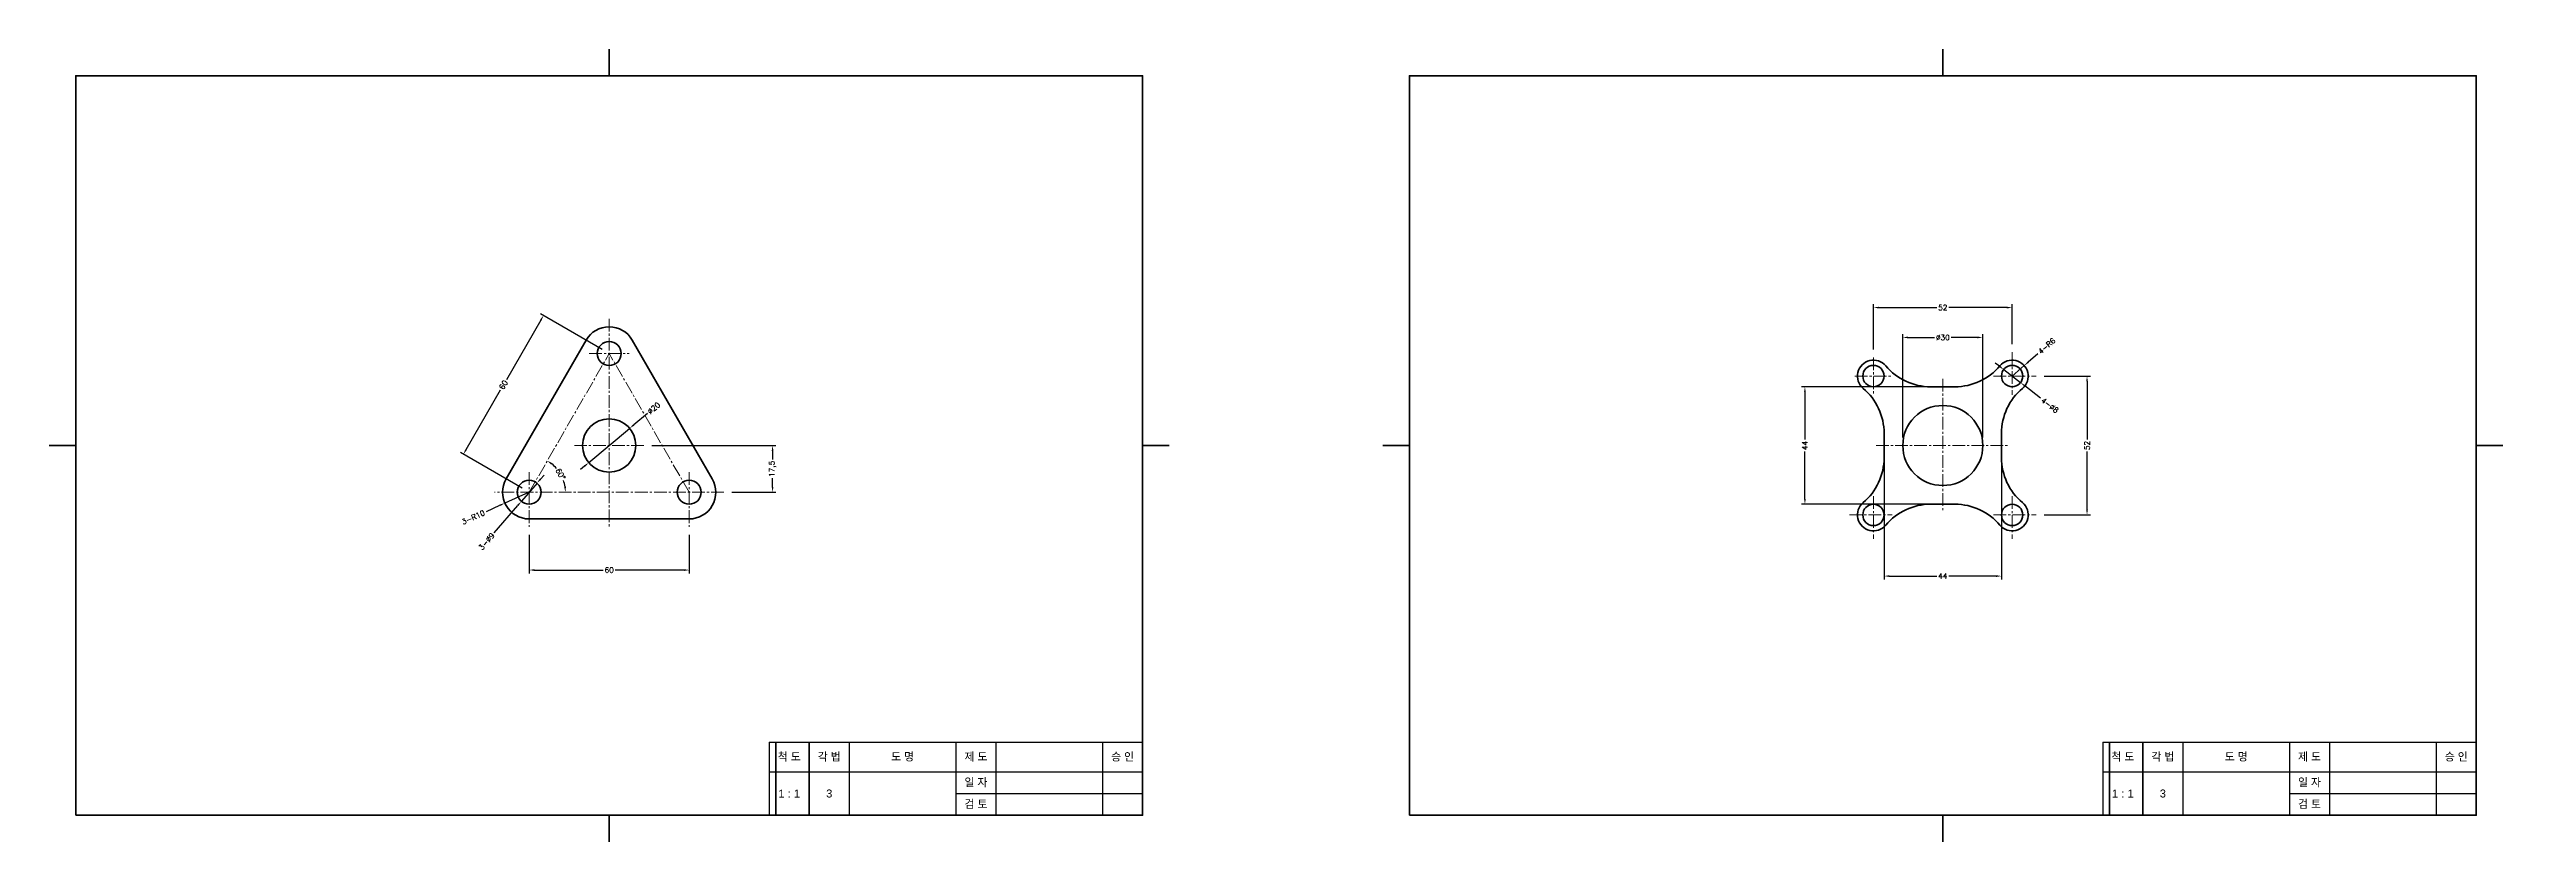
# Model space of a CAD drawing. Header units: millimetres. Extents: x 0 to 11420, y 0 to 297.
# Drawn here: x 6000 to 6920, y 0 to 297 of the extents above; entities that cross this region are included whole.
import ezdxf

# ---------------------------------------------------------------- set-up
doc = ezdxf.new("R2010")
doc.units = ezdxf.units.MM
doc.header["$LTSCALE"] = 0.25
doc.linetypes.add('CENTER2', pattern=[28.575, 19.05, -3.175, 3.175, -3.175])
for name, color, linetype, lineweight in [('1_윤곽선', 4, 'Continuous', 35), ('2_외형선', 7, 'Continuous', 35), ('4_중심선', 1, 'CENTER2', 18)]:
    doc.layers.add(name, color=color, linetype=linetype, lineweight=lineweight)
doc.styles.get("Standard").update_dxf_attribs({"font": 'arial.ttf'})
doc.styles.add('주석', font='romans.shx', dxfattribs={"height": 2, "bigfont": 'whgtxt.shx'})
doc.dimstyles.new('주석', dxfattribs={"dimscale": 0, "dimtxt": 2, "dimasz": 2, "dimexe": 1.25, "dimexo": 3, "dimtad": 0, "dimtxsty": '주석', "dimcen": 0, "dimclrd": 3, "dimclre": 3, "dimclrt": 3, "dimadec": 0, "dimazin": 0, "dimtfac": 1, "dimtmove": 0, "dimatfit": 3, "dimfxl": 5, "dimtfill": 1, "dimarcsym": 0})

# ---------------------------------------------------------------- blocks, each defined once
blk = doc.blocks.new('*T157')
at = {"layer": '1_윤곽선', "color": 0, "linetype": 'ByBlock', "lineweight": -2, "transparency": 16777216}
for p, q in [((0, 0), (140, 0)), ((0, 0), (0, -27.35)), ((140, 0), (140, -27.35)), ((0, -27.35), (140, -27.35))]:
    blk.add_line(p, q, dxfattribs=at)
at = {"layer": '1_윤곽선', "color": 3, "linetype": 'ByBlock', "lineweight": -2, "transparency": 16777216}
for p, q in [((15, 0), (15, -27.35)), ((30, 0), (30, -27.35)), ((70, 0), (70, -27.35)), ((85, 0), (85, -27.35)), ((125, 0), (125, -27.35)), ((0, -11.14), (140, -11.14)), ((70, -19.24), (140, -19.24))]:
    blk.add_line(p, q, dxfattribs=at)
at = {"layer": '1_윤곽선', "color": 2, "transparency": 16777216, "char_height": 3, "attachment_point": 5}
for s, insert, width in [('{\\fGulim|b0|i0|c129|p50;척 도}', (7.5, -5.57), 12), ('{\\fGulim|b0|i0|c129|p50;각 법}', (22.5, -5.57), 12), ('{\\fGulim|b0|i0|c129|p50;도 명}', (50, -5.57), 37), ('{\\fGulim|b0|i0|c129|p50;제 도}', (77.5, -5.57), 12), ('{\\fGulim|b0|i0|c129|p50;승 인}', (132.5, -5.57), 12), ('1 : 1', (7.5, -19.24), 12), ('3', (22.5, -19.24), 12), ('{\\fGulim|b0|i0|c129|p50;일 자}', (77.5, -15.19), 12), ('{\\fGulim|b0|i0|c129|p50;검 토}', (77.5, -23.29), 12)]:
    blk.add_mtext(s, dxfattribs=dict(at, insert=insert, width=width))
blk = doc.blocks.new('*D158')
at = {"layer": '2_외형선', "color": 3, "lineweight": -2, "transparency": 16777216}
for p, q in [((6184.35, 195.46), (6171.45, 173.11)), ((6207.4, 184.46), (6184.27, 197.82)), ((6156.35, 146.96), (6169.25, 169.31)), ((6177.4, 132.5), (6154.27, 145.85))]:
    blk.add_line(p, q, dxfattribs=at)
at = {"layer": '2_외형선', "color": 3, "transparency": 16777216}
for points in [[(6184.06, 195.63), (6184.64, 195.29), (6185.35, 197.19)], [(6156.06, 147.13), (6156.64, 146.8), (6155.35, 145.23)]]:
    blk.add_solid(points, dxfattribs=at)
at = {"layer": 'Defpoints', "color": 0, "transparency": 16777216}
for p in [(6210, 182.96), (6155.35, 145.23), (6180, 131)]:
    blk.add_point(p, dxfattribs=at)
at = {"layer": '2_외형선', "color": 3, "transparency": 16777216, "insert": (6170.35, 171.21), "char_height": 2, "attachment_point": 5, "rotation": 60, "style": '주석', "bg_fill": 3, "box_fill_scale": 1.1, "bg_fill_color": 256, "bg_fill_true_color": 13158600, "bg_fill_transparency": 0}
blk.add_mtext('60', dxfattribs=at)
blk = doc.blocks.new('*D159')
at = {"layer": '2_외형선', "color": 3, "lineweight": -2, "transparency": 16777216}
for p, q in [((6180, 115), (6180, 100.59)), ((6240, 115), (6240, 100.59)), ((6182, 101.84), (6207.8, 101.84)), ((6238, 101.84), (6212.2, 101.84))]:
    blk.add_line(p, q, dxfattribs=at)
at = {"layer": '2_외형선', "color": 3, "transparency": 16777216}
for points in [[(6182, 102.17), (6182, 101.5), (6180, 101.84)], [(6238, 102.17), (6238, 101.5), (6240, 101.84)]]:
    blk.add_solid(points, dxfattribs=at)
at = {"layer": 'Defpoints', "color": 0, "transparency": 16777216}
for p in [(6180, 118), (6240, 118), (6240, 101.84)]:
    blk.add_point(p, dxfattribs=at)
at = {"layer": '2_외형선', "color": 3, "transparency": 16777216, "insert": (6210, 101.84), "char_height": 2, "attachment_point": 5, "style": '주석', "bg_fill": 3, "box_fill_scale": 1.1, "bg_fill_color": 256, "bg_fill_true_color": 13158600, "bg_fill_transparency": 0}
blk.add_mtext('60', dxfattribs=at)
blk = doc.blocks.new('*D160')
at = {"layer": '2_외형선', "color": 3, "lineweight": -2, "transparency": 16777216}
for p, q in [((6226, 148.5), (6272.51, 148.5)), ((6271.26, 146.5), (6271.26, 143.28)), ((6256, 131), (6272.51, 131)), ((6271.26, 133), (6271.26, 136.22))]:
    blk.add_line(p, q, dxfattribs=at)
at = {"layer": '2_외형선', "color": 3, "transparency": 16777216}
for points in [[(6270.92, 146.5), (6271.59, 146.5), (6271.26, 148.5)], [(6270.92, 133), (6271.59, 133), (6271.26, 131)]]:
    blk.add_solid(points, dxfattribs=at)
at = {"layer": 'Defpoints', "color": 0, "transparency": 16777216}
for p in [(6223, 148.5), (6253, 131), (6271.26, 131)]:
    blk.add_point(p, dxfattribs=at)
at = {"layer": '2_외형선', "color": 3, "transparency": 16777216, "insert": (6271.26, 139.75), "char_height": 2, "attachment_point": 5, "rotation": 90, "style": '주석', "bg_fill": 3, "box_fill_scale": 1.1, "bg_fill_color": 256, "bg_fill_true_color": 13158600, "bg_fill_transparency": 0}
blk.add_mtext('17,5', dxfattribs=at)
blk = doc.blocks.new('*D161')
at = {"layer": '2_외형선', "color": 3, "lineweight": -2, "transparency": 16777216}
for p, q in [((6224.3, 160.49), (6219.2, 156.21)), ((6202.34, 142.08), (6217.66, 154.92)), ((6200.8, 140.79), (6199.27, 139.51))]:
    blk.add_line(p, q, dxfattribs=at)
at = {"layer": '2_외형선', "color": 3, "transparency": 16777216}
blk.add_solid([(6200.59, 141.05), (6201.02, 140.54), (6202.34, 142.08)], dxfattribs=at)
at = {"layer": 'Defpoints', "color": 0, "transparency": 16777216}
for p in [(6217.66, 154.92), (6202.34, 142.08)]:
    blk.add_point(p, dxfattribs=at)
at = {"layer": '2_외형선', "color": 3, "transparency": 16777216, "insert": (6226.72, 162.51), "char_height": 2, "attachment_point": 5, "rotation": 39.96296, "style": '주석', "bg_fill": 3, "box_fill_scale": 1.1, "bg_fill_color": 256, "bg_fill_true_color": 13158600, "bg_fill_transparency": 0}
blk.add_mtext('∅20', dxfattribs=at)
at = {"layer": '2_외형선', "color": 3, "transparency": 16777216}
blk.add_solid([(6218.98, 156.46), (6219.41, 155.95), (6217.66, 154.92)], dxfattribs=at)
blk = doc.blocks.new('*D162')
at = {"layer": '2_외형선', "color": 3, "lineweight": -2, "transparency": 16777216}
for p, q in [((6182.94, 134.41), (6177.06, 127.59)), ((6184.25, 135.92), (6185.56, 137.43)), ((6166.91, 115.84), (6175.75, 126.08))]:
    blk.add_line(p, q, dxfattribs=at)
at = {"layer": '2_외형선', "color": 3, "transparency": 16777216}
for points in [[(6184, 136.14), (6184.5, 135.7), (6182.94, 134.41)], [(6175.5, 126.3), (6176, 125.86), (6177.06, 127.59)]]:
    blk.add_solid(points, dxfattribs=at)
at = {"layer": 'Defpoints', "color": 0, "transparency": 16777216}
for p in [(6182.94, 134.41), (6177.06, 127.59)]:
    blk.add_point(p, dxfattribs=at)
at = {"layer": '2_외형선', "color": 3, "transparency": 16777216, "insert": (6164.07, 112.56), "char_height": 2, "attachment_point": 5, "rotation": 49.17882, "style": '주석', "bg_fill": 3, "box_fill_scale": 1.1, "bg_fill_color": 256, "bg_fill_true_color": 13158600, "bg_fill_transparency": 0}
blk.add_mtext('3-∅9', dxfattribs=at)
blk = doc.blocks.new('*D163')
at = {"layer": '2_외형선', "color": 3, "lineweight": -2, "transparency": 16777216}
for p, q in [((6180, 131), (6170.87, 126.91)), ((6163.99, 123.83), (6169.05, 126.09))]:
    blk.add_line(p, q, dxfattribs=at)
at = {"layer": '2_외형선', "color": 3, "transparency": 16777216}
blk.add_solid([(6168.91, 126.4), (6169.19, 125.79), (6170.87, 126.91)], dxfattribs=at)
at = {"layer": 'Defpoints', "color": 0, "transparency": 16777216}
for p in [(6180, 131), (6170.87, 126.91)]:
    blk.add_point(p, dxfattribs=at)
at = {"layer": '2_외형선', "color": 3, "transparency": 16777216, "insert": (6159.03, 121.6), "char_height": 2, "attachment_point": 5, "rotation": 24.14005, "style": '주석', "bg_fill": 3, "box_fill_scale": 1.1, "bg_fill_color": 256, "bg_fill_true_color": 13158600, "bg_fill_transparency": 0}
blk.add_mtext('3-R10', dxfattribs=at)
blk = doc.blocks.new('*D164')
at = {"layer": '2_외형선', "color": 3, "lineweight": -2, "transparency": 16777216}
for start, end in [(40.93059, 51.56179), (8.43821, 19.06941)]:
    blk.add_arc((6180, 131), 13.59, start, end, dxfattribs=at)
at = {"layer": '2_외형선', "color": 3, "transparency": 16777216}
for points in [[(6188.26, 141.37), (6188.64, 141.92), (6186.8, 142.77)], [(6193.78, 133.02), (6193.11, 132.97), (6193.59, 131)]]:
    blk.add_solid(points, dxfattribs=at)
at = {"layer": 'Defpoints', "color": 0, "transparency": 16777216}
for p in [(6210, 182.96), (6167, 131), (6180, 131), (6253, 131)]:
    blk.add_point(p, dxfattribs=at)
at = {"layer": '2_외형선', "color": 3, "transparency": 16777216, "insert": (6191.77, 137.8), "char_height": 2, "attachment_point": 5, "rotation": 300, "style": '주석', "bg_fill": 3, "box_fill_scale": 1.1, "bg_fill_color": 256, "bg_fill_true_color": 13158600, "bg_fill_transparency": 0}
blk.add_mtext('60°', dxfattribs=at)
at = {"layer": 'Defpoints', "color": 0, "transparency": 16777216}
blk.add_point((6192.77, 135.65), dxfattribs=at)
blk = doc.blocks.new('*T165')
at = {"layer": '1_윤곽선', "color": 0, "linetype": 'ByBlock', "lineweight": -2, "transparency": 16777216}
for p, q in [((0, 0), (140, 0)), ((0, 0), (0, -27.35)), ((140, 0), (140, -27.35)), ((0, -27.35), (140, -27.35))]:
    blk.add_line(p, q, dxfattribs=at)
at = {"layer": '1_윤곽선', "color": 3, "linetype": 'ByBlock', "lineweight": -2, "transparency": 16777216}
for p, q in [((15, 0), (15, -27.35)), ((30, 0), (30, -27.35)), ((70, 0), (70, -27.35)), ((85, 0), (85, -27.35)), ((125, 0), (125, -27.35)), ((0, -11.14), (140, -11.14)), ((70, -19.24), (140, -19.24))]:
    blk.add_line(p, q, dxfattribs=at)
at = {"layer": '1_윤곽선', "color": 2, "transparency": 16777216, "char_height": 3, "attachment_point": 5}
for s, insert, width in [('{\\fGulim|b0|i0|c129|p50;척 도}', (7.5, -5.57), 12), ('{\\fGulim|b0|i0|c129|p50;각 법}', (22.5, -5.57), 12), ('{\\fGulim|b0|i0|c129|p50;도 명}', (50, -5.57), 37), ('{\\fGulim|b0|i0|c129|p50;제 도}', (77.5, -5.57), 12), ('{\\fGulim|b0|i0|c129|p50;승 인}', (132.5, -5.57), 12), ('1 : 1', (7.5, -19.24), 12), ('3', (22.5, -19.24), 12), ('{\\fGulim|b0|i0|c129|p50;일 자}', (77.5, -15.19), 12), ('{\\fGulim|b0|i0|c129|p50;검 토}', (77.5, -23.29), 12)]:
    blk.add_mtext(s, dxfattribs=dict(at, insert=insert, width=width))
blk = doc.blocks.new('*D166')
at = {"layer": '2_외형선', "color": 3, "lineweight": -2, "transparency": 16777216}
for p, q in [((6748, 174.5), (6765.32, 174.5)), ((6764.07, 172.5), (6764.07, 150.74)), ((6764.07, 124.5), (6764.07, 146.26)), ((6748, 122.5), (6765.32, 122.5))]:
    blk.add_line(p, q, dxfattribs=at)
at = {"layer": '2_외형선', "color": 3, "transparency": 16777216}
for points in [[(6763.74, 172.5), (6764.4, 172.5), (6764.07, 174.5)], [(6763.74, 124.5), (6764.4, 124.5), (6764.07, 122.5)]]:
    blk.add_solid(points, dxfattribs=at)
at = {"layer": 'Defpoints', "color": 0, "transparency": 16777216}
for p in [(6745, 174.5), (6745, 122.5), (6764.07, 122.5)]:
    blk.add_point(p, dxfattribs=at)
at = {"layer": '2_외형선', "color": 3, "transparency": 16777216, "insert": (6764.07, 148.5), "char_height": 2, "attachment_point": 5, "rotation": 90, "style": '주석', "bg_fill": 3, "box_fill_scale": 1.1, "bg_fill_color": 256, "bg_fill_true_color": 13158600, "bg_fill_transparency": 0}
blk.add_mtext('52', dxfattribs=at)
blk = doc.blocks.new('*D167')
at = {"layer": '2_외형선', "color": 3, "lineweight": -2, "transparency": 16777216}
for p, q in [((6684, 184.5), (6684, 201.41)), ((6686, 200.16), (6707.76, 200.16)), ((6734, 200.16), (6712.24, 200.16)), ((6736, 186.5), (6736, 201.41))]:
    blk.add_line(p, q, dxfattribs=at)
at = {"layer": '2_외형선', "color": 3, "transparency": 16777216}
for points in [[(6686, 200.5), (6686, 199.83), (6684, 200.16)], [(6734, 200.5), (6734, 199.83), (6736, 200.16)]]:
    blk.add_solid(points, dxfattribs=at)
at = {"layer": 'Defpoints', "color": 0, "transparency": 16777216}
for p in [(6684, 200.16), (6684, 181.5), (6736, 183.5)]:
    blk.add_point(p, dxfattribs=at)
at = {"layer": '2_외형선', "color": 3, "transparency": 16777216, "insert": (6710, 200.16), "char_height": 2, "attachment_point": 5, "style": '주석', "bg_fill": 3, "box_fill_scale": 1.1, "bg_fill_color": 256, "bg_fill_true_color": 13158600, "bg_fill_transparency": 0}
blk.add_mtext('52', dxfattribs=at)
blk = doc.blocks.new('*D168')
at = {"layer": '2_외형선', "color": 3, "lineweight": -2, "transparency": 16777216}
for p, q in [((6707, 170.5), (6657.05, 170.5)), ((6658.3, 168.5), (6658.3, 150.79)), ((6658.3, 128.5), (6658.3, 146.21)), ((6707, 126.5), (6657.05, 126.5))]:
    blk.add_line(p, q, dxfattribs=at)
at = {"layer": '2_외형선', "color": 3, "transparency": 16777216}
for points in [[(6657.97, 168.5), (6658.64, 168.5), (6658.3, 170.5)], [(6657.97, 128.5), (6658.64, 128.5), (6658.3, 126.5)]]:
    blk.add_solid(points, dxfattribs=at)
at = {"layer": 'Defpoints', "color": 0, "transparency": 16777216}
for p in [(6710, 170.5), (6658.3, 126.5), (6710, 126.5)]:
    blk.add_point(p, dxfattribs=at)
at = {"layer": '2_외형선', "color": 3, "transparency": 16777216, "insert": (6658.3, 148.5), "char_height": 2, "attachment_point": 5, "rotation": 90, "style": '주석', "bg_fill": 3, "box_fill_scale": 1.1, "bg_fill_color": 256, "bg_fill_true_color": 13158600, "bg_fill_transparency": 0}
blk.add_mtext('44', dxfattribs=at)
blk = doc.blocks.new('*D169')
at = {"layer": '2_외형선', "color": 3, "lineweight": -2, "transparency": 16777216}
for p, q in [((6688, 145.5), (6688, 98.32)), ((6732, 145.5), (6732, 98.32)), ((6690, 99.57), (6707.71, 99.57)), ((6730, 99.57), (6712.29, 99.57))]:
    blk.add_line(p, q, dxfattribs=at)
at = {"layer": '2_외형선', "color": 3, "transparency": 16777216}
for points in [[(6690, 99.91), (6690, 99.24), (6688, 99.57)], [(6730, 99.91), (6730, 99.24), (6732, 99.57)]]:
    blk.add_solid(points, dxfattribs=at)
at = {"layer": 'Defpoints', "color": 0, "transparency": 16777216}
for p in [(6688, 148.5), (6732, 148.5), (6732, 99.57)]:
    blk.add_point(p, dxfattribs=at)
at = {"layer": '2_외형선', "color": 3, "transparency": 16777216, "insert": (6710, 99.57), "char_height": 2, "attachment_point": 5, "style": '주석', "bg_fill": 3, "box_fill_scale": 1.1, "bg_fill_color": 256, "bg_fill_true_color": 13158600, "bg_fill_transparency": 0}
blk.add_mtext('44', dxfattribs=at)
blk = doc.blocks.new('*D170')
at = {"layer": '2_외형선', "color": 3, "lineweight": -2, "transparency": 16777216}
for p, q in [((6695, 151.5), (6695, 190.23)), ((6697, 188.98), (6706.85, 188.98)), ((6723, 188.98), (6713.15, 188.98)), ((6725, 151.5), (6725, 190.23))]:
    blk.add_line(p, q, dxfattribs=at)
at = {"layer": '2_외형선', "color": 3, "transparency": 16777216}
for points in [[(6697, 189.32), (6697, 188.65), (6695, 188.98)], [(6723, 189.32), (6723, 188.65), (6725, 188.98)]]:
    blk.add_solid(points, dxfattribs=at)
at = {"layer": 'Defpoints', "color": 0, "transparency": 16777216}
for p in [(6725, 188.98), (6695, 148.5), (6725, 148.5)]:
    blk.add_point(p, dxfattribs=at)
at = {"layer": '2_외형선', "color": 3, "transparency": 16777216, "insert": (6710, 188.98), "char_height": 2, "attachment_point": 5, "style": '주석', "bg_fill": 3, "box_fill_scale": 1.1, "bg_fill_color": 256, "bg_fill_true_color": 13158600, "bg_fill_transparency": 0}
blk.add_mtext('%%C30', dxfattribs=at)
blk = doc.blocks.new('*D171')
at = {"layer": '2_외형선', "color": 3, "lineweight": -2, "transparency": 16777216}
for p, q in [((6736, 174.5), (6740.53, 178.43)), ((6745.6, 182.84), (6742.04, 179.75))]:
    blk.add_line(p, q, dxfattribs=at)
at = {"layer": 'Defpoints', "color": 0, "transparency": 16777216}
for p in [(6740.53, 178.43), (6736, 174.5)]:
    blk.add_point(p, dxfattribs=at)
at = {"layer": '2_외형선', "color": 3, "transparency": 16777216, "insert": (6748.98, 185.78), "char_height": 2, "attachment_point": 5, "rotation": 40.97293, "style": '주석', "bg_fill": 3, "box_fill_scale": 1.1, "bg_fill_color": 256, "bg_fill_true_color": 13158600, "bg_fill_transparency": 0}
blk.add_mtext('4-R6', dxfattribs=at)
at = {"layer": '2_외형선', "color": 3, "transparency": 16777216}
blk.add_solid([(6741.82, 180), (6742.26, 179.49), (6740.53, 178.43)], dxfattribs=at)
blk = doc.blocks.new('*D172')
at = {"layer": '2_외형선', "color": 3, "lineweight": -2, "transparency": 16777216}
for p, q in [((6731.26, 178.17), (6729.68, 179.4)), ((6732.84, 176.95), (6739.16, 172.05)), ((6746.67, 166.23), (6740.74, 170.83))]:
    blk.add_line(p, q, dxfattribs=at)
at = {"layer": '2_외형선', "color": 3, "transparency": 16777216}
for points in [[(6731.46, 178.44), (6731.05, 177.91), (6732.84, 176.95)], [(6740.95, 171.09), (6740.54, 170.56), (6739.16, 172.05)]]:
    blk.add_solid(points, dxfattribs=at)
at = {"layer": 'Defpoints', "color": 0, "transparency": 16777216}
for p in [(6732.84, 176.95), (6739.16, 172.05)]:
    blk.add_point(p, dxfattribs=at)
at = {"layer": '2_외형선', "color": 3, "transparency": 16777216, "insert": (6750.14, 163.54), "char_height": 2, "attachment_point": 5, "rotation": 322.2299, "style": '주석', "bg_fill": 3, "box_fill_scale": 1.1, "bg_fill_color": 256, "bg_fill_true_color": 13158600, "bg_fill_transparency": 0}
blk.add_mtext('4-∅8', dxfattribs=at)

msp = doc.modelspace()

# ---------------------------------------------------------------- linework, layer by layer
at = {"layer": '1_윤곽선'}
for p, q in [((6210, 297), (6210, 287)), ((6710, 297), (6710, 287)), ((6000, 148.5), (6010, 148.5)), ((6420, 148.5), (6410, 148.5)), ((6500, 148.5), (6510, 148.5)), ((6920, 148.5), (6910, 148.5)), ((6210, 0), (6210, 10)), ((6710, 0), (6710, 10))]:
    msp.add_line(p, q, dxfattribs=at)
for points in [[(6010, 10), (6410, 10), (6410, 287), (6010, 287)], [(6510, 10), (6910, 10), (6910, 287), (6510, 287)]]:
    msp.add_lwpolyline(points, close=True, dxfattribs=at)
at = {"layer": '2_외형선'}
for p, q in [((6171.34, 136), (6201.34, 187.962)), ((6218.66, 187.962), (6248.66, 136)), ((6705.448, 170.5), (6714.552, 170.5)), ((6688, 153.052), (6688, 143.948)), ((6732, 153.052), (6732, 143.948)), ((6240, 121), (6180, 121)), ((6705.448, 126.5), (6714.552, 126.5)), ((6272.5, 37.347), (6272.5, 10)), ((6285, 37.347), (6285, 10)), ((6772.5, 37.347), (6772.5, 10)), ((6785, 37.347), (6785, 10))]:
    msp.add_line(p, q, dxfattribs=at)
for centre, radius in [((6210, 182.962), 4.5), ((6684, 174.5), 4), ((6736, 174.5), 4), ((6210, 148.5), 10), ((6710, 148.5), 15), ((6180, 131), 4.5), ((6240, 131), 4.5), ((6684, 122.5), 4), ((6736, 122.5), 4)]:
    msp.add_circle(centre, radius, dxfattribs=at)
for centre, radius, start, end in [((6210, 182.962), 10, 30, 150), ((6684, 174.5), 6, 40.005201, 229.994799), ((6705.448, 192.5), 22, 220.005201, 270), ((6714.552, 192.5), 22, 270, 319.994799), ((6736, 174.5), 6, 310.005201, 139.994799), ((6666, 153.052), 22, 0, 49.994799), ((6754, 153.052), 22, 130.005201, 180), ((6666, 143.948), 22, 310.005201, 0), ((6754, 143.948), 22, 180, 229.994799), ((6180, 131), 10, 150, 270), ((6240, 131), 10, 270, 30), ((6684, 122.5), 6, 130.005201, 319.994799), ((6705.448, 104.5), 22, 90, 139.994799), ((6714.552, 104.5), 22, 40.005201, 90), ((6736, 122.5), 6, 220.005201, 49.994799)]:
    msp.add_arc(centre, radius, start, end, dxfattribs=at)
at = {"layer": '4_중심선'}
for p, q in [((6210, 195.962), (6210, 118)), ((6180, 131), (6210, 182.962)), ((6202.5, 182.962), (6217.5, 182.962)), ((6240, 131), (6210, 182.962)), ((6684, 181.5), (6684, 167.5)), ((6736, 183.5), (6736, 167.5)), ((6677, 174.5), (6691, 174.5)), ((6710, 173.5), (6710, 123.5)), ((6729, 174.5), (6745, 174.5)), ((6223, 148.5), (6197, 148.5)), ((6685, 148.5), (6735, 148.5)), ((6180, 138.5), (6180, 118)), ((6240, 138.5), (6240, 118)), ((6253, 131), (6167, 131)), ((6684, 129.5), (6684, 113.5)), ((6736, 129.5), (6736, 113.5)), ((6675, 122.5), (6691, 122.5)), ((6729, 122.5), (6745, 122.5))]:
    msp.add_line(p, q, dxfattribs=at)

# ---------------------------------------------------------------- block references
for name, p in [('*T157', (6270, 37.347)), ('*T165', (6770, 37.347))]:
    msp.add_blockref(name, p)

# ---------------------------------------------------------------- next in the draw order: dimensions: what is measured, and where the dimension line sits
at = {"layer": '2_외형선'}
for p1, p2, distance, picture, middle in [((6210, 182.962), (6180, 131), -28.46, '*D158', (6170.353, 171.211)), ((6180, 118), (6240, 118), -16.165, '*D159', (6210, 101.835))]:
    dim = msp.add_aligned_dim(p1=p1, p2=p2, distance=distance, dimstyle='주석', dxfattribs=at)
    dim.commit()
    dim.dimension.update_dxf_attribs({"geometry": picture, "text_midpoint": middle})
dim = msp.add_linear_dim(base=(6684, 200.163), p1=(6736, 183.5), p2=(6684, 181.5), dimstyle='주석', dxfattribs=at)
dim.commit()
dim.dimension.update_dxf_attribs({"geometry": '*D167', "text_midpoint": (6710, 200.163)})
for base, p1, p2, picture, middle in [((6658.302, 126.5), (6710, 170.5), (6710, 126.5), '*D168', (6658.302, 148.5)), ((6764.07, 122.5), (6745, 174.5), (6745, 122.5), '*D166', (6764.07, 148.5)), ((6271.256, 131), (6223, 148.5), (6253, 131), '*D160', (6271.256, 139.75))]:
    dim = msp.add_linear_dim(base=base, p1=p1, p2=p2, angle=90, dimstyle='주석', dxfattribs=at)
    dim.commit()
    dim.dimension.update_dxf_attribs({"geometry": picture, "text_midpoint": middle})

# ---------------------------------------------------------------- next in the draw order: dimensions: what is measured, and where the dimension line sits
dim = msp.add_radius_dim(center=(6736, 174.5), mpoint=(6740.53, 178.434), text='4-<>', dimstyle='주석', dxfattribs=at)
dim.commit()
dim.dimension.update_dxf_attribs({"geometry": '*D171', "text_midpoint": (6748.983, 185.775), "dimtype": 164})
dim = msp.add_diameter_dim_2p(p1=(6202.335, 142.077), p2=(6217.665, 154.923), dimstyle='주석', dxfattribs=at)
dim.commit()
dim.dimension.update_dxf_attribs({"geometry": '*D161', "text_midpoint": (6226.716, 162.508), "dimtype": 163})
dim = msp.add_linear_dim(base=(6732, 99.572), p1=(6688, 148.5), p2=(6732, 148.5), dimstyle='주석', dxfattribs=at)
dim.commit()
dim.dimension.update_dxf_attribs({"geometry": '*D169', "text_midpoint": (6710, 99.572)})
dim = msp.add_diameter_dim_2p(p1=(6182.942, 134.405), p2=(6177.058, 127.595), text='3-<>', dimstyle='주석', dxfattribs=at)
dim.commit()
dim.dimension.update_dxf_attribs({"geometry": '*D162', "text_midpoint": (6164.07, 112.558), "dimtype": 163})

# ---------------------------------------------------------------- next in the draw order: dimensions: what is measured, and where the dimension line sits
dim = msp.add_linear_dim(base=(6725, 188.985), p1=(6695, 148.5), p2=(6725, 148.5), text='%%C<>', dimstyle='주석', dxfattribs=at)
dim.commit()
dim.dimension.update_dxf_attribs({"geometry": '*D170', "text_midpoint": (6710, 188.985)})
dim = msp.add_diameter_dim_2p(p1=(6732.838, 176.95), p2=(6739.162, 172.05), text='4-<>', dimstyle='주석', dxfattribs=at)
dim.commit()
dim.dimension.update_dxf_attribs({"geometry": '*D172', "text_midpoint": (6750.14, 163.544), "dimtype": 163})
dim = msp.add_radius_dim(center=(6180, 131), mpoint=(6170.875, 126.91), text='3-<>', dimstyle='주석', dxfattribs=at)
dim.commit()
dim.dimension.update_dxf_attribs({"geometry": '*D163', "text_midpoint": (6159.033, 121.603), "dimtype": 164})

# ---------------------------------------------------------------- next in the draw order: dimensions: what is measured, and where the dimension line sits
dim = msp.add_angular_dim_2l(base=(6192.773, 135.649), line1=((6253, 131), (6167, 131)), line2=((6180, 131), (6210, 182.962)), dimstyle='주석', override={"dimscale": 0}, dxfattribs=at)
dim.commit()
dim.dimension.update_dxf_attribs({"geometry": '*D164', "text_midpoint": (6191.771, 137.796)})

doc.saveas('drawing.dxf')
